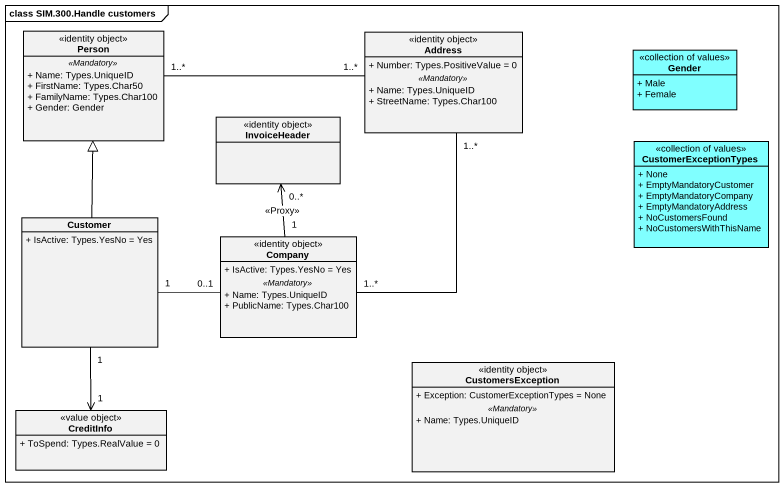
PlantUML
@startuml
mainframe class SIM.300.Handle customers
hide circle
hide empty members
skinparam classAttributeIconSize 0
class "Person" as Person_ <<identity object>> {
  .. <<Mandatory>> ..
  + Name: Types.UniqueID
  + FirstName: Types.Char50
  + FamilyName: Types.Char100
  + Gender: Gender
}
class Address <<identity object>> {
  + Number: Types.PositiveValue = 0
  .. <<Mandatory>> ..
  + Name: Types.UniqueID
  + StreetName: Types.Char100
}
class Gender <<collection of values>> #80FFFF {
  + Male
  + Female
}
class InvoiceHeader <<identity object>>
class CustomerExceptionTypes <<collection of values>> #80FFFF {
  + None
  + EmptyMandatoryCustomer
  + EmptyMandatoryCompany
  + EmptyMandatoryAddress
  + NoCustomersFound
  + NoCustomersWithThisName
}
class Customer {
  + IsActive: Types.YesNo = Yes
}
class Company <<identity object>> {
  + IsActive: Types.YesNo = Yes
  .. <<Mandatory>> ..
  + Name: Types.UniqueID
  + PublicName: Types.Char100
}
class CustomersException <<identity object>> {
  + Exception: CustomerExceptionTypes = None
  .. <<Mandatory>> ..
  + Name: Types.UniqueID
}
class CreditInfo <<value object>> {
  + ToSpend: Types.RealValue = 0
}
Person_ "1..*" -right- "1..*" Address
Address "1..*" -- "1..*" Company
Customer -up-|> Person_
Customer "1" -right- "0..1" Company
Customer "1" --> "1" CreditInfo
Company "1" -up-> "0..*" InvoiceHeader : <<Proxy>>
@enduml
